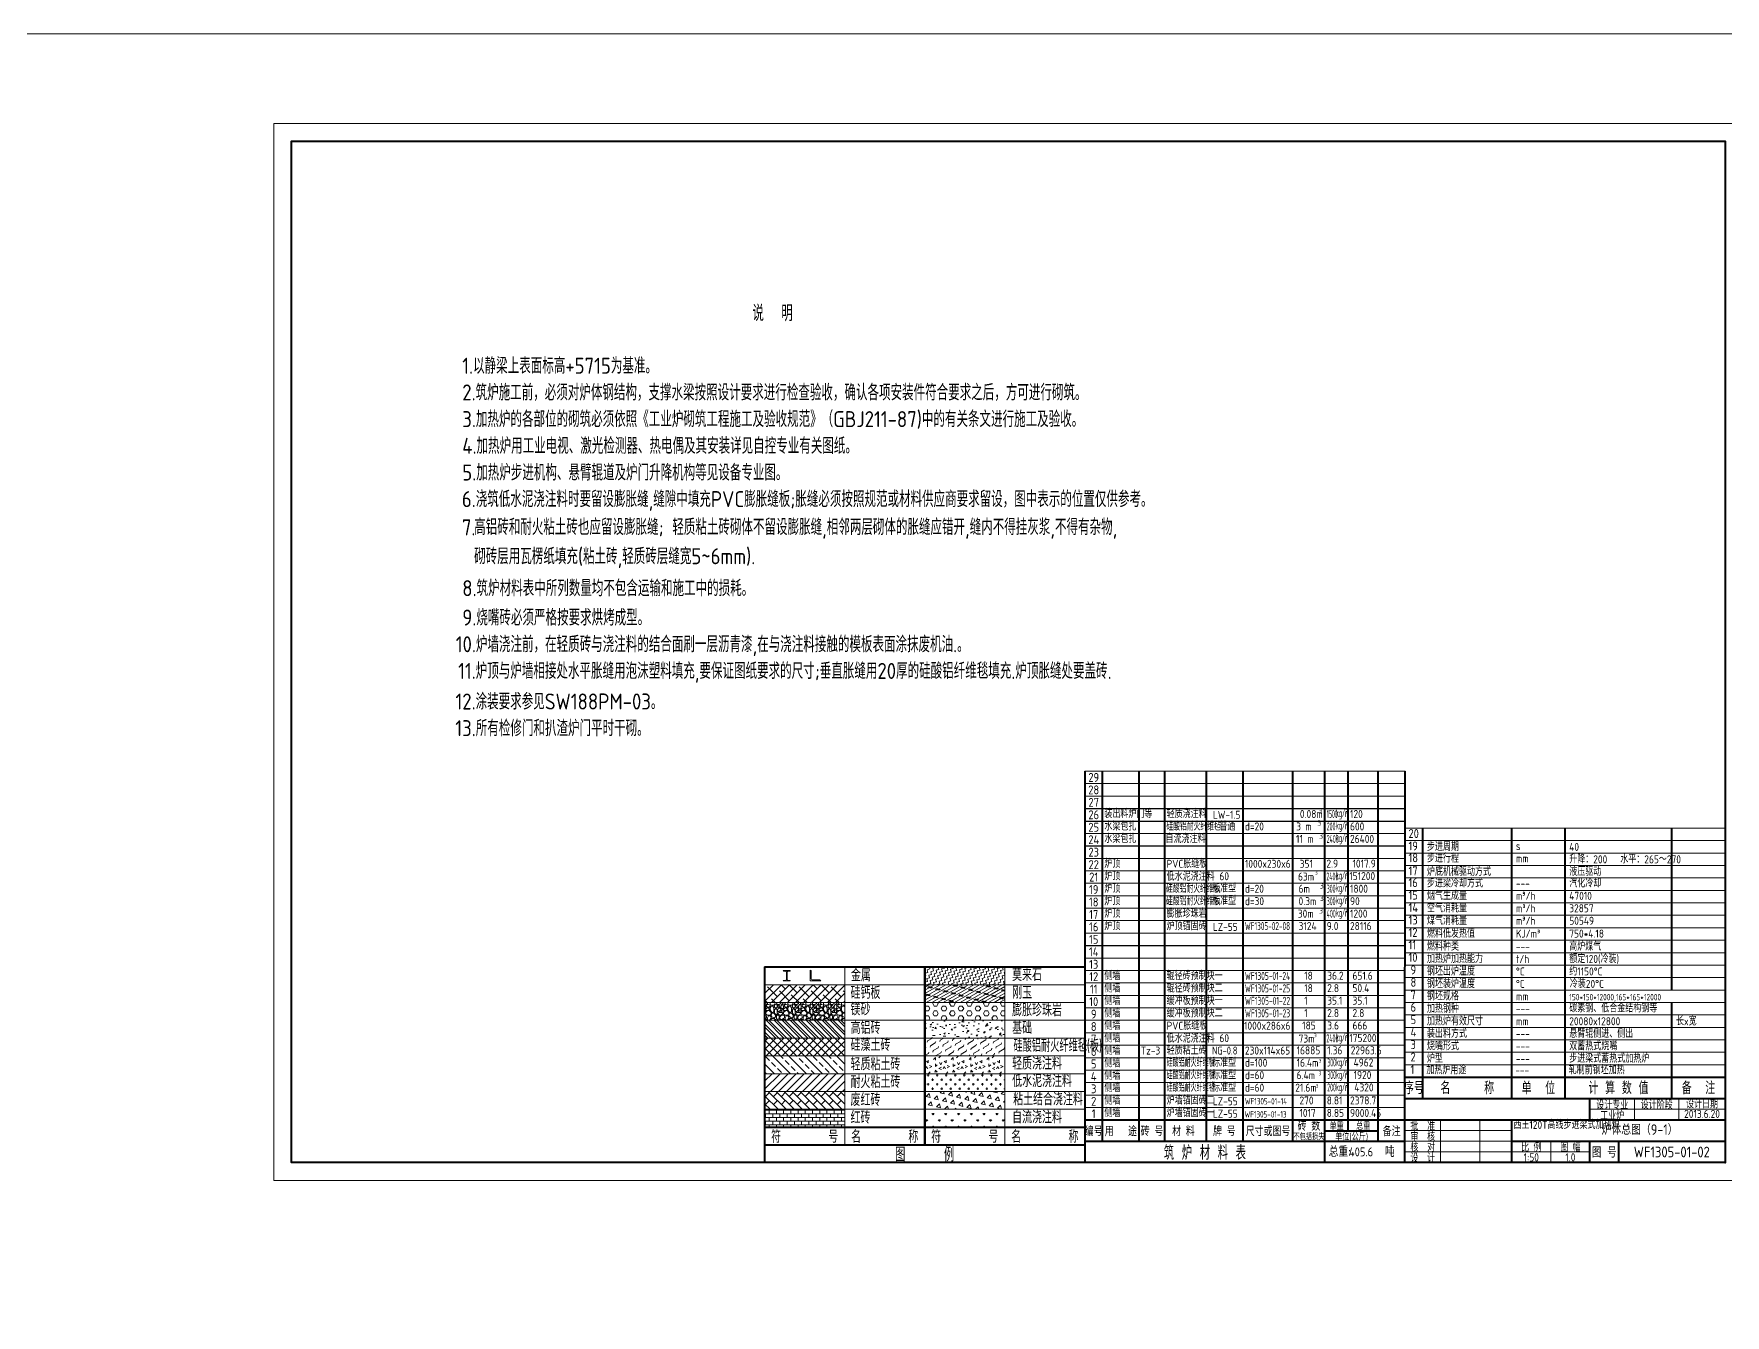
# Model space of a CAD drawing. Header units: millimetres. Extents: x 52110 to 400893, y -153728 to 31997.
# Drawn here: x 195670 to 243213, y -8400 to 27605 of the extents above; entities that cross this region are included whole.
import ezdxf
from ezdxf.enums import TextEntityAlignment as Align

# ---------------------------------------------------------------- set-up
doc = ezdxf.new("R2010")
doc.units = ezdxf.units.MM
doc.header["$LTSCALE"] = 500
doc.linetypes.add('CENTER', pattern=[2, 1.25, -0.25, 0.25, -0.25])
for name, color, linetype, lineweight in [('POU', 4, 'Continuous', 20), ('SHI', 7, 'Continuous', 40), ('WEN', 3, 'Continuous', 20), ('XI', 2, 'Continuous', 20), ('ZHONG', 1, 'CENTER', 20)]:
    doc.layers.add(name, color=color, linetype=linetype, lineweight=lineweight)
doc.layers.add('X1', color=4, linetype='Continuous')
doc.styles.add('GB', font='gbenor.shx', dxfattribs={"bigfont": 'gbcbig.shx'})

msp = doc.modelspace()

# ---------------------------------------------------------------- hatches: boundary and pattern name
at = {"layer": 'POU'}
h = msp.add_hatch(dxfattribs=at)
h.set_pattern_fill('ZIGZAG', color=256, scale=25, angle=15, style=0)
h.set_pattern_definition([(15, (205568.57, -4166.55), (56.1266, 97.21412), [79.375, -79.375]), (105, (205645.24, -4146.01), (-97.21412, 56.1266), [79.375, -79.375])])
h.paths.add_polyline_path([(222962.91409, 885.39714), (222962.91409, 1385.39714), (220712.91409, 1385.39714), (220712.91409, 885.39714)])
h = msp.add_hatch(dxfattribs=at)
h.set_pattern_fill('ANSI38', color=256, scale=50, style=0)
h.set_pattern_definition([(45, (205568.57, -4166.55), (-112.2532, 112.2532), []), (135, (205568.57, -4166.55), (-336.7596, 112.2532), [396.875, -238.125])])
h.paths.add_polyline_path([(218462.91409, 385.39714), (218462.91409, 885.39714), (216212.91409, 885.39714), (216212.91409, 385.39714)])
h = msp.add_hatch(dxfattribs=at)
h.set_pattern_fill('CORK', color=256, scale=25, angle=30, style=0)
h.set_pattern_definition([(30, (205568.57, -4166.55), (-39.6875, 68.74077), []), (165, (205622.78, -4181.08), (-58.1066, -216.8566), [112.2532, -112.2532]), (165, (205639.97, -4171.16), (-58.1066, -216.8566), [112.2532, -112.2532]), (165, (205657.15, -4161.23), (-58.1066, -216.8566), [112.2532, -112.2532])])
h.paths.add_polyline_path([(222962.91409, 385.39714), (222962.91409, 885.39714), (220712.91409, 885.39714), (220712.91409, 385.39714)])
h = msp.add_hatch(dxfattribs=at)
h.set_pattern_fill('AGGREGAT', color=256, scale=500, style=0, pattern_type=2)
h.set_pattern_definition([(0, (205568.57, -4166.55), (500, 500), [50, -75, 25, -75, 25, -250]), (0, (205818.57, -4116.55), (500, 500), [25, -475]), (0, (205668.57, -4091.55), (500, 500), [25, -50, 25, -400]), (0, (205918.57, -4066.55), (500, 500), [50, -450]), (0, (205968.57, -4041.55), (500, 500), [25, -475]), (0, (205818.57, -3991.55), (500, 500), [50, -450]), (0, (205568.57, -3966.55), (500, 500), [25, -50, 25, -125, 75, -200]), (0, (205918.57, -3916.55), (500, 500), [50, -450]), (0, (205618.57, -3891.55), (500, 500), [50, -25, 25, -200, 25, -175]), (0, (205593.57, -3866.55), (500, 500), [25, -475]), (0, (205768.57, -3841.55), (500, 500), [25, -25, 25, -425]), (0, (205693.57, -3816.55), (500, 500), [25, -475]), (0, (206018.57, -3791.55), (500, 500), [25, -475]), (0, (205793.57, -3766.55), (500, 500), [25, -200, 25, -250]), (0, (205793.57, -3741.55), (500, 500), [50, -450]), (0, (205893.57, -3716.55), (500, 500), [50, -450]), (0, (205593.57, -3691.55), (500, 500), [25, -300, 50, -125]), (90, (205568.57, -3941.55), (-500, 500), [100, -100, 50, -250]), (90, (205593.57, -3941.55), (-500, 500), [25, -175, 50, -250]), (90, (205618.57, -4066.55), (-500, 500), [75, -425]), (90, (205643.57, -4066.55), (-500, 500), [50, -450]), (90, (205668.57, -4141.55), (-500, 500), [25, -300, 25, -25, 50, -75]), (90, (205718.57, -4141.55), (-500, 500), [25, -175, 25, -275]), (90, (205743.57, -3941.55), (-500, 500), [50, -75, 25, -25, 50, -275]), (90, (205768.57, -4041.55), (-500, 500), [50, -275, 25, -150]), (90, (205793.57, -4141.55), (-500, 500), [25, -25, 50, -400]), (90, (205843.57, -3816.55), (-500, 500), [25, -475]), (90, (205868.57, -3816.55), (-500, 500), [50, -50, 25, -25, 50, -300]), (90, (205893.57, -4041.55), (-500, 500), [25, -25, 25, -50, 25, -350]), (90, (205968.57, -3866.55), (-500, 500), [100, -400]), (90, (205993.57, -3916.55), (-500, 500), [100, -75, 50, -275]), (90, (206018.57, -4116.55), (-500, 500), [25, -75, 50, -350]), (90, (206043.57, -4066.55), (-500, 500), [75, -425]), (45, (205768.57, -4166.55), (3e-14, 500), [35.355, -671.752]), (45, (206043.57, -4141.55), (3e-14, 500), [35.355, -601.042, 35.355, -35.355]), (45, (205718.57, -4116.55), (3e-14, 500), [35.355, -282.84, 35.355, -353.557]), (45, (205843.57, -4116.55), (3e-14, 500), [35.355, -565.687, 35.355, -70.71]), (45, (205868.57, -4116.55), (3e-14, 500), [70.71, -282.84, 70.71, -282.847]), (45, (205743.57, -4066.55), (3e-14, 500), [35.35, -318.2, 35.35, -35.35, 35.35, -247.507]), (45, (205993.57, -4041.55), (3e-14, 500), [35.355, -35.355, 35.355, -601.042]), (45, (205643.57, -4016.55), (3e-14, 500), [35.355, -424.26, 35.355, -212.137]), (45, (206043.57, -3966.55), (3e-14, 500), [35.35, -35.35, 35.35, -141.42, 35.35, -424.287]), (45, (205743.57, -3891.55), (3e-14, 500), [35.355, -671.752]), (45, (205618.57, -3866.55), (3e-14, 500), [70.71, -636.396]), (45, (205568.57, -3816.55), (3e-14, 500), [35.355, -35.355, 35.355, -601.042]), (45, (205843.57, -3741.55), (3e-14, 500), [35.355, -671.752]), (45, (205993.57, -3691.55), (3e-14, 500), [35.355, -671.752]), (135, (205793.57, -4116.55), (3e-14, 500), [35.355, -671.752]), (135, (205818.57, -4116.55), (3e-14, 500), [35.355, -671.752]), (135, (205668.57, -4091.55), (3e-14, 500), [35.355, -141.42, 70.71, -459.622]), (135, (205568.57, -4091.55), (3e-14, 500), [35.355, -671.752]), (135, (205893.57, -4016.55), (3e-14, 500), [35.355, -282.843, 35.355, -353.554]), (135, (205918.57, -4016.55), (3e-14, 500), [35.35, -212.15, 35.35, -212.1, 35.35, -176.807]), (135, (205618.57, -3991.55), (3e-14, 500), [35.355, -671.752]), (135, (206018.57, -3966.55), (3e-14, 500), [70.7, -176.775, 35.35, -35.35, 35.35, -353.582]), (135, (205693.57, -3891.55), (3e-14, 500), [35.355, -671.752]), (135, (205893.57, -3891.55), (3e-14, 500), [70.71, -636.396]), (135, (205918.57, -3891.55), (3e-14, 500), [35.355, -671.752]), (135, (205768.57, -3841.55), (3e-14, 500), [35.355, -671.752]), (135, (205618.57, -3766.55), (3e-14, 500), [35.355, -671.752]), (135, (206018.57, -3766.55), (3e-14, 500), [35.355, -671.752]), (26.565, (205618.57, -4166.55), (500, 2e-07), [55.9, -1062.134]), (26.565, (205568.57, -4116.55), (500, 2e-07), [55.9, -1062.134]), (26.565, (205568.57, -4091.55), (500, 2e-07), [55.9, -1062.134]), (26.565, (205693.57, -4091.55), (500, 2e-07), [55.9, -1062.134]), (26.565, (205668.57, -3991.55), (500, 2e-07), [55.9, -1062.134]), (26.565, (205668.57, -3966.55), (500, 2e-07), [55.9, -1062.134]), (26.565, (205768.57, -3866.55), (500, 2e-07), [55.9, -1062.134]), (26.565, (205793.57, -3841.55), (500, 2e-07), [55.9, -1062.134]), (26.565, (205593.57, -3791.55), (500, 2e-07), [55.9, -1062.134]), (26.565, (205743.57, -3791.55), (500, 2e-07), [55.9, -1062.134]), (63.435, (205993.57, -4166.55), (3e-08, 500), [55.9, -1062.134]), (63.435, (205868.57, -4091.55), (3e-08, 500), [55.9, -1062.134]), (63.435, (205793.57, -4041.55), (3e-08, 500), [55.9, -1062.134]), (63.435, (205868.57, -3966.55), (3e-08, 500), [55.9, -1062.134]), (63.435, (205893.57, -3966.55), (3e-08, 500), [55.9, -1062.134]), (63.435, (205718.57, -3891.55), (3e-08, 500), [55.9, -1062.134]), (63.435, (205668.57, -3866.55), (3e-08, 500), [55.9, -1062.134]), (63.435, (205868.57, -3766.55), (3e-08, 500), [55.9, -1062.134]), (63.435, (205668.57, -3716.55), (3e-08, 500), [55.9, -1062.134]), (116.565, (205593.57, -3866.55), (-2e-07, 500), [55.9, -1062.134]), (116.565, (205893.57, -3866.55), (-2e-07, 500), [55.9, -1062.134]), (116.565, (205568.57, -3841.55), (-2e-07, 500), [55.9, -1062.134]), (116.565, (205968.57, -3766.55), (-2e-07, 500), [55.9, -1062.134]), (116.565, (205643.57, -3741.55), (-2e-07, 500), [55.9, -1062.134]), (116.565, (205743.57, -3716.55), (-2e-07, 500), [55.9, -1062.134]), (153.435, (205768.57, -4166.55), (-500, 2e-07), [55.9, -1062.134]), (153.435, (205668.57, -4116.55), (-500, 2e-07), [55.9, -1062.134]), (153.435, (206018.57, -4091.55), (-500, 2e-07), [55.9, -1062.134]), (153.435, (205968.57, -4041.55), (-500, 2e-07), [55.9, -1062.134]), (153.435, (205768.57, -3991.55), (-500, 2e-07), [55.9, -1062.134]), (153.435, (205643.57, -3966.55), (-500, 2e-07), [55.9, -1062.134]), (153.435, (205793.57, -3966.55), (-500, 2e-07), [55.9, -1062.134]), (153.435, (205718.57, -3916.55), (-500, 2e-07), [55.9, -1062.134]), (153.435, (205718.57, -3791.55), (-500, 2e-07), [55.9, -1062.134]), (153.435, (205568.57, -3691.55), (-500, 2e-07), [55.9, -1062.134]), (153.435, (205868.57, -3691.55), (-500, 2e-07), [55.9, -1062.134]), (153.435, (205918.57, -3691.55), (-500, 2e-07), [55.9, -1062.134])])
h.paths.add_polyline_path([(218462.91409, -114.60286), (218462.91409, 385.39714), (216212.91409, 385.39714), (216212.91409, -114.60286)])
h = msp.add_hatch(dxfattribs=at)
h.set_pattern_fill('HEX', color=256, scale=25, style=0)
h.set_pattern_definition([(0, (216212.91, -4114.6), (0, 137.4815), [79.375, -158.75]), (120, (216212.91, -4114.6), (-119.0625, -68.7407), [79.375, -158.75]), (60, (216292.29, -4114.6), (-119.0625, 68.7408), [79.375, -158.75])])
h.paths.add_polyline_path([(222962.91409, -114.60286), (222962.91409, 385.39714), (220712.91409, 385.39714), (220712.91409, -114.60286)])
h = msp.add_hatch(dxfattribs=at)
h.set_pattern_fill('STEEL', color=256, scale=50, angle=90, style=0)
h.set_pattern_definition([(135, (205568.57, -4166.55), (-112.2532, -112.2532), []), (135, (205489.2, -4166.55), (-112.2532, -112.2532), [])])
h.paths.add_polyline_path([(218462.91409, -614.60286), (218462.91409, -114.60286), (216212.91409, -114.60286), (216212.91409, -614.60286)])
h = msp.add_hatch(dxfattribs=at)
h.set_pattern_fill('AR-CONC', color=256, scale=2.5, style=0)
h.set_pattern_definition([(50, (205568.57, -4166.55), (455.462, -39.848), [47.625, -523.875]), (355, (205568.57, -4166.55), (-88.107, 477.642), [38.1, -419.1]), (100.451, (205606.52, -4169.87), (367.356, 437.792), [40.475, -445.225]), (46.1842, (205568.57, -4039.55), (677.698, -105.106), [71.437, -785.812]), (96.6356, (205625.04, -4048.3), (593.51, 618.564), [60.712, -667.837]), (351.184, (205568.6, -4039.55), (593.512, 618.563), [57.15, -628.65]), (21, (205632.07, -4071.3), (379.037, -255.664), [47.625, -523.875]), (326, (205632.07, -4071.3), (154.505, 460.47), [38.1, -419.1]), (71.4514, (205663.65, -4092.6), (533.541, 204.807), [40.475, -445.225]), (37.5, (205568.57, -4166.55), (7.7215, 211.3876), [0, -414.02, 0, -425.45, 0, -420.6875]), (7.5, (205568.57, -4166.55), (167.0492, 250.4514), [0, -242.57, 0, -404.495, 0, -160.3375]), (327.5, (205426.96, -4166.55), (338.9765, -14.3219), [0, -158.75, 0, -495.3, 0, -657.225]), (317.5, (205363.46, -4166.55), (370.323, 63.566), [0, -206.375, 0, -328.93, 0, -466.725])])
h.paths.add_polyline_path([(220712.91409, -114.60286), (220712.91409, -614.60286), (222962.91409, -614.60286), (222962.91409, -114.60286)])
h = msp.add_hatch(dxfattribs=at)
h.set_pattern_fill('ANSI37', color=256, scale=50, style=0)
h.set_pattern_definition([(45, (205568.57, -4166.55), (-112.2532, 112.2532), []), (135, (205568.57, -4166.55), (-112.2532, -112.2532), [])])
h.paths.add_polyline_path([(216212.91409, -614.60286), (216212.91409, -1114.60286), (218462.91409, -1114.60286), (218462.91409, -614.60286)])
h = msp.add_hatch(dxfattribs=at)
h.set_pattern_fill('FLEX', color=256, scale=25, angle=30, style=0)
h.set_pattern_definition([(30, (205568.57, -4166.55), (-79.375, 137.4815), [158.75, -158.75]), (75, (205706.05, -4087.18), (-79.375, 137.4816), [39.6875, -145.1315, 39.6875, -224.5065])])
h.paths.add_polyline_path([(222962.91409, -1114.60286), (222962.91409, -614.60286), (220712.91409, -614.60286), (220712.91409, -1114.60286)])
h = msp.add_hatch(dxfattribs=at)
h.set_pattern_fill('ANSI33', color=256, scale=50, angle=90, style=0)
h.set_pattern_definition([(135, (205568.57, -4166.55), (-224.5064, -224.5064), []), (135, (205568.57, -3942.04), (-224.5064, -224.5064), [158.75, -79.375])])
h.paths.add_polyline_path([(218462.91409, -1614.60286), (218462.91409, -1114.60286), (216212.91409, -1114.60286), (216212.91409, -1614.60286)])
h = msp.add_hatch(dxfattribs=at)
h.set_pattern_fill('GEOL6', color=256, scale=500, style=0, pattern_type=2)
h.set_pattern_definition([(0, (216312.9, -4114.6), (500, 500), [75, -200, 75, -150]), (0, (216487.9, -4064.6), (500, 500), [75, -425]), (90, (216512.9, -3914.6), (-500, 500), [75, -100, 75, -250]), (90, (216312.9, -3814.6), (-500, 500), [75, -425]), (45, (216512.9, -3914.6), (6e-14, 500), [75, -349.264, 75, -207.843]), (135, (216562.9, -4064.6), (-500, 6e-14), [75, -278.553, 75, -278.553]), (225, (216512.9, -3664.6), (-6e-14, -500), [75, -632.107]), (225, (216662.9, -4114.6), (-6e-14, -500), [75, -632.107]), (26.565, (216612.91, -3964.6), (500, 2e-07), [75, -1043.034]), (63.435, (216662.91, -3864.6), (2e-07, 500), [75, -1043.034]), (116.565, (216662.91, -3864.6), (-2e-07, 500), [75, -1043.034]), (153.435, (216412.91, -3914.6), (-500, 2e-07), [75, -1043.034]), (206.565, (216412.91, -3914.6), (-500, -2e-07), [75, -1043.034]), (243.435, (216262.91, -3914.6), (-2e-07, -500), [75, -1043.034]), (296.565, (216262.91, -3914.6), (2e-07, -500), [75, -1043.034]), (333.435, (216612.91, -3964.6), (500, -2e-07), [75, -1043.034])])
h.paths.add_polyline_path([(222962.91409, -1614.60286), (222962.91409, -1114.60286), (220712.91409, -1114.60286), (220712.91409, -1614.60286)])
h = msp.add_hatch(dxfattribs=at)
h.set_pattern_fill('ANSI31', color=256, scale=50, style=0)
h.set_pattern_definition([(45, (205568.57, -4166.55), (-112.2532, 112.2532), [])])
h.paths.add_polyline_path([(216212.91409, -1614.60286), (216212.91409, -2114.60286), (218462.91409, -2114.60286), (218462.91409, -1614.60286)])
h = msp.add_hatch(dxfattribs=at)
h.set_pattern_fill('CROSS', color=256, scale=20, style=0)
h.set_pattern_definition([(0, (153593.19, -64014.6), (127, 127), [63.5, -190.5]), (90, (153624.94, -64046.35), (-127, 127), [63.5, -190.5])])
h.paths.add_polyline_path([(222962.91409, -2114.60286), (222962.91409, -1614.60286), (220712.91409, -1614.60286), (220712.91409, -2114.60286)])
h = msp.add_hatch(dxfattribs=at)
h.set_pattern_fill('BRICK', color=256, scale=25, angle=135, style=0)
h.set_pattern_definition([(135, (205568.57, -4166.55), (-112.2532, -112.2532), []), (225, (205568.57, -4166.55), (224.5064, -224.5064), [158.75, -158.75]), (225, (205456.3, -4054.3), (224.5064, -224.5064), [-158.75, 158.75])])
h.paths.add_polyline_path([(218462.91409, -2614.60286), (218462.91409, -2114.60286), (216212.91409, -2114.60286), (216212.91409, -2614.60286)])
h = msp.add_hatch(dxfattribs=at)
h.set_pattern_fill('TRIANG', color=256, scale=25, angle=45, style=0)
h.set_pattern_definition([(105, (205568.57, -4166.55), (-230.011, 61.6313), [119.0625, -119.0625]), (165, (205568.57, -4166.55), (-168.3798, -168.3798), [119.0625, -119.0625]), (45, (205453.56, -4135.74), (-61.6313, 230.011), [119.0625, -119.0625])])
h.paths.add_polyline_path([(220712.91409, -2114.60286), (220712.91409, -2614.60286), (222962.91409, -2614.60286), (222962.91409, -2114.60286)])
h = msp.add_hatch(dxfattribs=at)
h.set_pattern_fill('AR-B816', color=256, scale=0.5, style=0)
h.set_pattern_definition([(0, (205568.57, -4166.55), (0, 101.6), []), (90, (205568.57, -4166.55), (-101.6, 101.6), [101.6, -101.6])])
h.paths.add_polyline_path([(216212.91409, -2614.60286), (216212.91409, -3114.60286), (218462.91409, -3114.60286), (218462.91409, -2614.60286)])
h = msp.add_hatch(dxfattribs=at)
h.set_pattern_fill('GRASS', color=256, scale=10, style=0)
h.set_pattern_definition([(90, (153593.19, -64014.6), (-179.605, 179.605), [47.625, -311.585]), (45, (153593.19, -64014.6), (-179.6051, 179.6051), [47.625, -206.375]), (135, (153593.19, -64014.6), (-179.6051, -179.6051), [47.625, -206.375])])
h.paths.add_polyline_path([(222962.91409, -3114.60286), (222962.91409, -2614.60286), (220712.91409, -2614.60286), (220712.91409, -3114.60286)])

# ---------------------------------------------------------------- linework, layer by layer
for p, q in [((216737.91069, 1281.66908), (216933.75069, 1281.66908)), ((216737.91069, 993.66908), (216933.75069, 993.66908)), ((216810.63069, 1259.78108), (216744.43819, 1270.26494)), ((216810.63069, 1015.55708), (216744.43819, 1005.07322)), ((216829.35069, 1034.27708), (216829.35069, 1241.06108)), ((216842.31069, 1034.27708), (216842.31069, 1241.06108)), ((216861.03069, 1259.78108), (216927.22319, 1270.26494)), ((216861.03069, 1015.55708), (216927.22319, 1005.07322)), ((217491.93405, 995.12698), (217491.93405, 1295.12698)), ((217491.93405, 995.12698), (217791.93405, 995.12698)), ((217515.93405, 1271.12698), (217515.93405, 1055.12698)), ((217767.93405, 1019.12698), (217551.93405, 1019.12698))]:
    msp.add_line(p, q, dxfattribs=at)
for centre, radius, start, end in [((216747.13451, 1279.37844), 9.504, 166.053333877, 253.518565371), ((216747.13451, 995.95972), 9.504, 106.481434629, 193.946666123), ((216810.63069, 1241.06108), 18.72, 0, 90), ((216810.63069, 1034.27708), 18.72, 270, 0), ((216861.03069, 1241.06108), 18.72, 90, 180), ((216861.03069, 1034.27708), 18.72, 180, 270), ((216924.52686, 1279.37844), 9.504, 286.481434629, 13.946666123), ((216924.52686, 995.95972), 9.504, 346.053333877, 73.518565371), ((217491.93405, 1271.12698), 24, 0, 90), ((217551.93405, 1055.12698), 36, 180, 270), ((217767.93405, 995.12698), 24, 0, 90)]:
    msp.add_arc(centre, radius, start, end, dxfattribs=at)
at = {"layer": 'SHI'}
for p, q in [((225212.91409, 6885.39714), (225212.91409, -4114.60286)), ((225712.91364, -3514.60286), (225712.91364, 6885.39714)), ((226737.91364, -3514.60286), (226737.91364, 6885.39714)), ((227462.91364, -3514.60286), (227462.91364, 6885.39714)), ((228635.63578, -3514.60286), (228635.63578, 6885.39714)), ((229662.91364, -3514.60286), (229662.91364, 6885.39714)), ((231062.91364, -3514.60286), (231062.91364, 6885.39714)), ((231962.91364, -4114.60286), (231962.91364, 6885.39714)), ((232617.7103, -3224.91755), (232617.7103, 6885.39714)), ((233462.91364, -3514.60286), (233462.91364, 6885.39714)), ((234212.91409, -4114.60286), (234212.94106, 6885.39714)), ((234712.91409, -2314.60286), (234712.91409, 5285.39714)), ((237212.91409, -2314.60286), (237212.91409, 5285.39714)), ((238712.91409, -2314.60286), (238712.91409, 5285.39714)), ((241712.91409, 735.39714), (241712.91409, 5285.39714)), ((216212.91409, 1385.39714), (225212.91409, 1385.39714)), ((216212.91409, 1385.39714), (216212.91409, -4114.60286)), ((220712.91409, 1385.39714), (220712.91409, -3614.60286)), ((220712.91409, -3614.60286), (220712.91409, 1385.39714)), ((241712.91409, -2314.60286), (241712.91409, 385.39714)), ((234212.91409, -1714.60286), (243212.91409, -1714.60286)), ((234212.91409, -2314.60286), (243212.91409, -2314.60286)), ((234212.91409, -2314.60286), (243212.8746, -2314.60286)), ((234212.91409, -2314.60286), (243212.91409, -2314.60286)), ((234212.9185, -2314.60286), (243212.9185, -2314.60286)), ((239412.9185, -2914.60286), (239412.9185, -2314.60286)), ((216212.91409, -3114.60286), (225212.91409, -3114.60286)), ((225212.91364, -2914.60286), (234212.91364, -2914.60286)), ((225212.91364, -2914.60286), (234212.91364, -2914.60286)), ((231960.91545, -3224.91755), (233460.33004, -3224.91755)), ((234212.9185, -2914.60286), (243212.9185, -2914.60286)), ((237212.9185, -4114.60286), (237212.9185, -2914.60286)), ((216212.91409, -3614.60286), (225212.91409, -3614.60286)), ((225212.91364, -3514.60286), (234212.91364, -3514.60286)), ((237212.9185, -3514.60286), (243212.9185, -3514.60286)), ((239412.9185, -4114.60286), (239412.9185, -3514.60286)), ((240212.9185, -3514.60286), (240212.9185, -4114.60286))]:
    msp.add_line(p, q, dxfattribs=at)
msp.add_lwpolyline([(243212.9185, -4114.60286), (202912.9185, -4114.60286), (202912.9185, 24585.39714), (243212.9185, 24585.39714)], close=True, dxfattribs=at)
for p in [(243212.91666, 5285.39714), (243212.91666, 5285.39714), (243212.9185, -4114.60286)]:
    msp.add_point(p, dxfattribs=at)
at = {"layer": 'WEN'}
msp.add_lwpolyline([(152437.52469, 27604.96857), (400892.5669, 27604.96857), (400892.5669, -58572.01068), (152437.52469, -58572.01068)], close=True, dxfattribs=at)
at = {"layer": 'X1'}
for p, q in [((225212.91364, 5835.39714), (234212.91364, 5835.39714)), ((225212.91364, 5485.39714), (234212.91364, 5485.39714)), ((225212.91364, 4785.39714), (234212.91364, 4785.39714)), ((225212.91364, 1985.39714), (234212.91364, 1985.39714))]:
    msp.add_line(p, q, dxfattribs=at)
at = {"layer": 'XI'}
for p, q in [((225212.91364, 6885.39714), (234212.94106, 6885.39714)), ((225212.91364, 6535.39714), (234212.91364, 6535.39714)), ((225212.91364, 6185.39714), (234212.91364, 6185.39714)), ((234212.91409, 5285.39714), (243212.91409, 5285.39714)), ((225212.91364, 5135.39714), (234212.91364, 5135.39714)), ((234212.91409, 4935.39714), (243212.91409, 4935.39714)), ((225212.91364, 4435.39714), (234212.91364, 4435.39714)), ((234212.91409, 4585.39714), (243212.91409, 4585.39714)), ((225212.91364, 4085.39714), (234212.91364, 4085.39714)), ((234212.91409, 4235.39714), (243212.91409, 4235.39714)), ((234212.91409, 3885.39714), (243212.91409, 3885.39714)), ((225212.91364, 3735.39714), (234212.91364, 3735.39714)), ((225212.91364, 3385.39714), (234212.91364, 3385.39714)), ((234212.91409, 3535.39714), (243212.91409, 3535.39714)), ((225212.91364, 3035.39714), (234212.91364, 3035.39714)), ((234212.91409, 3185.39714), (243212.91409, 3185.39714)), ((225212.91364, 2685.39714), (234212.91364, 2685.39714)), ((234212.91409, 2835.39714), (243212.91409, 2835.39714)), ((234212.91409, 2485.39714), (243212.91409, 2485.39714)), ((225212.91364, 2335.39714), (234212.91364, 2335.39714)), ((225212.91364, 1985.39714), (234212.91364, 1985.39714)), ((234212.91409, 2135.39714), (243212.91409, 2135.39714)), ((225212.91364, 1635.39714), (234212.91364, 1635.39714)), ((234212.91409, 1785.39714), (243212.91409, 1785.39714)), ((234212.91409, 1435.39714), (243212.91409, 1435.39714)), ((218462.91409, -3614.60286), (218462.91409, 1385.39714)), ((222962.91409, -3614.60286), (222962.91409, 1385.39714)), ((225212.91364, 1285.39714), (234212.91364, 1285.39714)), ((234212.91409, 1085.39714), (243212.91409, 1085.39714)), ((216212.91409, 885.39714), (225212.91409, 885.39714)), ((225212.91364, 935.39714), (234212.91364, 935.39714)), ((225212.91364, 585.39714), (234212.91364, 585.39714)), ((234212.91409, 735.39714), (243212.91409, 735.39714)), ((216212.91409, 385.39714), (225212.91409, 385.39714)), ((225212.91364, 235.39714), (234212.91364, 235.39714)), ((234212.91409, 385.39714), (243212.91409, 385.39714)), ((234212.91409, 35.39714), (243212.91409, 35.39714)), ((216212.91409, -114.60286), (225212.91409, -114.60286)), ((225212.91364, -114.60286), (234212.91364, -114.60286)), ((225212.91364, -464.60286), (234212.91364, -464.60286)), ((234212.91409, -314.60286), (243212.91409, -314.60286)), ((216212.91409, -614.60286), (225212.91409, -614.60286)), ((225212.91364, -814.60286), (234212.91364, -814.60286)), ((234212.91409, -664.60286), (243212.91409, -664.60286)), ((216212.91409, -1114.60286), (225212.91409, -1114.60286)), ((225212.91364, -1164.60286), (234212.91364, -1164.60286)), ((234212.91409, -1014.60286), (243212.91409, -1014.60286)), ((234212.91409, -1364.60286), (243212.91409, -1364.60286)), ((216212.91409, -1614.60286), (225212.91409, -1614.60286)), ((225212.91364, -1514.60286), (234212.91364, -1514.60286)), ((225212.91364, -1864.60286), (234212.91364, -1864.60286)), ((216212.91409, -2114.60286), (225212.91409, -2114.60286)), ((225212.91364, -2214.60286), (234212.91364, -2214.60286)), ((240662.9185, -2914.60286), (240662.9185, -2314.60286)), ((241912.9185, -2914.60286), (241912.9185, -2314.60286)), ((216212.91409, -2614.60286), (225212.91409, -2614.60286)), ((225212.91364, -2564.60286), (234212.91364, -2564.60286)), ((239412.9185, -2614.60286), (243212.9185, -2614.60286)), ((234212.9185, -3214.60286), (237212.9185, -3214.60286)), ((235212.9185, -4114.60286), (235212.9185, -2914.60286)), ((236312.9185, -4114.60286), (236312.9185, -2914.60286)), ((234212.9185, -3514.60286), (237212.9185, -3514.60286)), ((238312.9185, -4114.60286), (238312.9185, -3514.60286)), ((234212.9185, -3814.60286), (239412.9185, -3814.60286))]:
    msp.add_line(p, q, dxfattribs=at)
msp.add_lwpolyline([(244462.9185, -4614.60286), (202412.9185, -4614.60286), (202412.9185, 25085.39714), (244462.9185, 25085.39714)], close=True, dxfattribs=at)
msp.add_point((234212.91409, -4114.60286), dxfattribs=at)

# ---------------------------------------------------------------- texts
at = {"layer": 'SHI', "style": 'GB'}
for s, height, p in [('29', 250, (225462.91364, 6710.39714)), ('28', 250, (225462.91364, 6360.39714)), ('26', 250, (225462.91364, 5660.39714)), ('27', 250, (225462.91364, 6010.39714)), ('25', 250, (225462.91364, 5310.39714)), ('24', 250, (225462.91364, 4960.39714)), ('23', 250, (225462.91364, 4610.39714)), ('22', 250, (225462.91364, 4260.39714)), ('21', 250, (225462.91364, 3910.39714)), ('18', 250, (225462.91364, 3210.39714)), ('19', 250, (225462.91364, 3560.39714)), ('17', 250, (225462.91364, 2860.39714)), ('16', 250, (225462.91364, 2510.39714)), ('14', 250, (225462.91364, 1810.39714)), ('15', 250, (225462.91364, 2160.39714)), ('13', 250, (225462.91364, 1460.39714)), ('12', 250, (225462.91364, 1110.39714)), ('10', 250, (225462.91364, 410.39714)), ('11', 250, (225462.91364, 760.39714)), ('9', 250, (225462.91364, 60.39714)), ('8', 250, (225462.91364, -289.60286)), ('7', 250, (225462.91364, -639.60286)), ('6', 250, (225462.91364, -989.60286)), ('5', 250, (225462.91364, -1339.60286)), ('4', 250, (225462.91364, -1689.60286)), ('3', 250, (225462.91364, -2039.60286)), ('2', 250, (225462.91364, -2389.60286)), ('1', 250, (225462.91364, -2739.60286)), ('编号', 250, (225462.91364, -3214.60286)), ('用   途', 250, (226225.41364, -3214.60286)), ('砖 号', 250, (227100.41364, -3214.60286)), ('材 料', 250, (227986.77471, -3214.60286)), ('牌 号', 250, (229134.72728, -3214.60286)), ('尺寸或图号', 250, (230362.91364, -3214.60286)), ('不包括损失', 175, (231512.91364, -3364.60286)), ('砖 数', 250, (231512.91364, -3064.60286)), ('单重', 200, (232290.31197, -3069.7602)), ('单位(公斤)', 200, (232712.26718, -3369.63536)), ('总重', 200, (233039.66508, -3069.99771)), ('备注', 250, (233837.91364, -3214.60286)), ('筑 炉 材 料 表', 400, (228587.91364, -3814.60286))]:
    msp.add_text(s, height=height, dxfattribs=at).set_placement(p, align=Align.MIDDLE)
for s, height, p in [('20', 250, (234311.76459, 5008.7333)), ('19', 250, (234311.76459, 4658.7333)), ('18', 250, (234311.76459, 4327.97166)), ('17', 250, (234311.76459, 3958.7333)), ('16', 250, (234311.76459, 3627.97166)), ('15', 250, (234311.76459, 3277.97166)), ('14', 250, (234311.76459, 2927.97166)), ('13', 250, (234311.76459, 2577.97166)), ('12', 250, (234311.76459, 2227.97166)), ('11', 250, (234311.76459, 1877.97166)), ('10', 250, (234311.76459, 1527.97166)), ('9', 250, (234368.76953, 1177.97166)), ('8', 250, (234368.76953, 827.97166)), ('7', 250, (234368.76953, 477.97166)), ('6', 250, (234368.76953, 127.97166)), ('5', 250, (234368.76953, -222.02834)), ('4', 250, (234368.76953, -572.02834)), ('3', 250, (234368.76953, -922.02834)), ('1', 250, (234368.76953, -1622.02834)), ('2', 250, (234368.76953, -1272.02834)), ('炉体总图（9-1）', 291.666667, (239737.04404, -3331.20931)), ('总重:', 300, (232070.63765, -3952.83543)), ('405.6', 250, (232638.82524, -3937.78321)), ('吨', 300, (233649.02714, -3952.83543))]:
    msp.add_text(s, height=height, dxfattribs=at).set_placement(p)
at = {"layer": 'WEN', "style": 'GB'}
for s, height, p in [('说  明', 450, (215867.43596, 19533.04105)), ('1.以静梁上表面标高+5715为基准。', 450, (207713.10818, 18053.04494)), ('2.筑炉施工前，必须对炉体钢结构，支撑水梁按照设计要求进行检查验收，确认各项安装件符合要求之后，方可进行砌筑。', 450, (207713.10818, 17303.04494)), ('3.加热炉的各部位的砌筑必须依照《工业炉砌筑工程施工及验收规范》（GBJ211-87)中的有关条文进行施工及验收。', 450, (207713.10818, 16553.04494)), ('4.加热炉用工业电视、激光检测器、热电偶及其安装详见自控专业有关图纸。', 450, (207713.10818, 15803.04494)), ('5.加热炉步进机构、悬臂辊道及炉门升降机构等见设备专业图。', 450, (207713.10818, 15053.04494)), ('6.浇筑低水泥浇注料时要留设膨胀缝,缝隙中填充PVC膨胀缝板;胀缝必须按照规范或材料供应商要求留设，图中表示的位置仅供参考。', 449.82, (207702.2479, 14305.48161)), ('7.', 449.82, (207702.2479, 13511.10811)), ('高铝砖和耐火粘土砖也应留设膨胀缝; 轻质粘土砖砌体不留设膨胀缝,相邻两层砌体的胀缝应错开,缝内不得挂灰浆,不得有杂物,', 449.82, (208049.10627, 13520.66461)), ('砌砖层用瓦楞纸填充(粘土砖,轻质砖层缝宽5~6mm).', 449.82, (208049.10627, 12699.68862)), ('8.筑炉材料表中所列数量均不包含运输和施工中的损耗。', 450, (207713.10818, 11802.49676)), ('9.烧嘴砖必须严格按要求烘烤成型。', 450, (207713.10818, 10977.49676)), ('10.炉墙浇注前，在轻质砖与浇注料的结合面刷一层沥青漆,在与浇注料接触的模板表面涂抹废机油.。', 450, (207528.85902, 10227.49676)), ('11.炉顶与炉墙相接处水平胀缝用泡沫塑料填充,要保证图纸要求的尺寸;垂直胀缝用20厚的硅酸铝纤维毯填充.炉顶胀缝处要盖砖.', 450, (207596.04005, 9477.49676)), ('12.涂装要求参见SW188PM-03。', 450, (207521.18158, 8618.58264)), ('13.所有检修门和扒渣炉门平时干砌。', 450, (207518.10095, 7868.58264)), ('装出料炉门等', 225, (225762.91409, 5570.39669)), ('轻质浇注料', 225, (227512.91409, 5570.39669)), ('LW-1.5', 225, (228812.55642, 5547.89669)), ('   0.08m ', 225, (230891.48856, 5570.39669)), ('3', 150, (231777.04738, 5687.384)), ('3', 107.14286, (232529.20168, 5702.64505)), ('120', 225, (232667.70941, 5570.39669)), ('水梁包扎', 225, (225762.91275, 5220.39804)), ('普通', 225, (228994.50217, 5220.39804)), ('d=20', 225, (229712.91275, 5220.39804)), ('3 m ', 225, (231154.90388, 5220.39804)), ('3', 150, (231749.27476, 5352.32686)), ('3', 107.14286, (232529.20168, 5352.6464)), ('600', 225, (232667.70941, 5220.39804)), ('水梁包扎', 225, (225762.91275, 4870.39804)), ('自流浇注料', 225, (227481.42757, 4870.39804)), ('11 m', 225, (231150.90057, 4870.39804)), ('3', 150, (231796.95492, 4987.38535)), ('3', 107.14286, (232529.20168, 5002.6464)), ('26400', 225, (232667.70941, 4870.39804)), ('步进周期', 225, (234830.08057, 4645.92787)), ('s', 225, (237330.08057, 4670.92787)), ('40', 225, (238830.08057, 4645.92787)), ('炉顶', 225, (225762.91409, 4170.39714)), ('PVC胀缝板', 225, (227512.91409, 4170.39714)), ('1000x230x6', 225, (229712.91409, 4170.39714)), ('351', 225, (231253.44423, 4170.39714)), ('2.9', 225, (232003.5248, 4176.29898)), ('1017.9', 225, (232737.29618, 4176.29898)), ('步进行程', 225, (234830.08057, 4320.92787)), ('mm', 225, (237330.08057, 4320.92787)), ('炉顶', 225, (225762.91409, 3820.39714)), ('低水泥浇注料', 225, (227512.91364, 3811.61924)), ('60', 225, (228996.5453, 3820.39714)), ('63m', 225, (231205.12743, 3811.39642)), ('3', 107.14286, (231678.1899, 3970.72093)), ('3', 107.14286, (232529.20168, 3952.6455)), ('151200', 225, (232648.31098, 3826.29898)), ('炉底机械驱动方式', 225, (234830.08057, 3945.92787)), ('步进梁冷却方式', 225, (234830.08057, 3620.92787)), ('汽化冷却', 225, (238830.08057, 3620.92787)), ('液压驱动', 225, (238830.08057, 3945.92787)), ('炉顶', 225, (225762.91409, 3470.39714)), ('炉顶', 225, (225762.91409, 3120.39714)), ('标准型', 225, (228790.23924, 3480.58967)), ('标准型', 225, (228790.23924, 3130.58967)), ('d=20', 225, (229712.91364, 3470.39714)), ('d=30', 225, (229712.91364, 3120.39714)), ('0.3m ', 225, (231221.17048, 3120.39714)), ('6m ', 225, (231221.17048, 3470.39714)), ('3', 150, (231816.76228, 3587.38445)), ('3', 150, (231816.76228, 3237.38445)), ('3', 107.14286, (232529.20168, 3602.6455)), ('3', 107.14286, (232529.20168, 3252.6455)), ('1800', 225, (232667.7103, 3470.39714)), ('90', 225, (232667.7103, 3120.39714)), ('烟气生成量', 225, (234830.08057, 3270.92787)), ('---', 225, (237330.08057, 3620.92787)), ('m³/h', 225, (237330.08057, 3270.92787)), ('47010', 225, (238830.08057, 3270.92787)), ('炉顶', 225, (225762.91409, 2770.39714)), ('膨胀珍珠岩', 225, (227512.91409, 2770.39714)), ('30m ', 225, (231200.27429, 2770.39714)), ('3', 150, (231796.13986, 2887.38445)), ('3', 107.14286, (232529.20168, 2902.6455)), ('1200', 225, (232667.71075, 2770.39714)), ('空气消耗量', 225, (234830.08057, 2920.92787)), ('m³/h', 225, (237330.08057, 2920.92787)), ('32857', 225, (238830.08057, 2920.92787)), ('炉顶', 225, (225762.91409, 2420.39714)), ('炉顶锚固砖', 225, (227511.86032, 2420.39714)), ('LZ-55', 225, (228812.55597, 2397.89714)), ('3124', 225, (231221.17048, 2420.39714)), ('9.0', 225, (232012.91364, 2420.39714)), ('28116', 225, (232667.7103, 2420.39714)), ('煤气消耗量', 225, (234830.08057, 2570.92787)), ('燃料低发热值', 225, (234830.08057, 2209.37373)), ('m³/h', 225, (237330.08057, 2570.92787)), ('KJ/m³', 225, (237330.08057, 2209.37373)), ('750*4.18', 225, (238830.08057, 2209.37373)), ('50549', 225, (238830.08057, 2570.92787)), ('燃料种类', 225, (234830.08057, 1845.92787)), ('---', 225, (237330.08057, 1845.92787)), ('高炉煤气', 225, (238830.08057, 1845.92787)), ('加热炉加热能力', 225, (234830.08057, 1495.92787)), ('t/h', 225, (237330.08057, 1495.92787)), ('额定120(冷装)', 225, (238830.08057, 1495.92787)), ('侧墙', 225, (225762.91364, 1020.39714)), ('辊径砖预制块一', 225, (227512.91364, 1020.39714)), ('18', 225, (231380.9544, 1026.29898)), ('36.2', 225, (232026.27487, 1026.29898)), ('651.6', 225, (232737.29618, 1026.29898)), ('钢坯出炉温度', 225, (234830.08057, 1145.92787)), ('钢坯装炉温度', 225, (234830.08057, 795.92787)), ('%%DC', 225, (237330.08057, 1145.92787)), ('%%DC', 225, (237330.08057, 795.92787)), ('约1150%%DC', 225, (238830.08057, 1145.92787)), ('冷装20%%DC', 225, (238845.96428, 795.92787)), ('侧墙', 225, (225762.91364, 670.39714)), ('侧墙', 225, (225762.91364, 320.39714)), ('缓冲板预制块一', 225, (227512.91364, 320.39714)), ('辊径砖预制块二', 225, (227512.91364, 670.39714)), ('18', 225, (231380.9544, 676.29898)), ('1', 225, (231380.9544, 326.29898)), ('2.8', 225, (232026.27487, 676.29898)), ('35.1', 225, (232026.27487, 326.29898)), ('35.1', 225, (232737.29618, 326.29898)), ('50.4', 225, (232737.29618, 676.29898)), ('钢坯规格', 225, (234830.08057, 445.92787)), ('mm', 225, (237330.08057, 445.92787)), ('侧墙', 225, (225762.91364, -29.60286)), ('缓冲板预制块二', 225, (227512.91364, -29.60286)), ('1', 225, (231380.9544, -23.70102)), ('2.8', 225, (232026.27487, -23.70102)), ('2.8', 225, (232737.29618, -23.70102)), ('加热钢种', 225, (234830.08057, 95.92787)), ('---', 225, (237330.08057, 95.92787)), ('碳素钢、低合金结构钢等', 225, (238830.08057, 111.81394)), ('侧墙', 225, (225762.91364, -379.60286)), ('PVC胀缝板', 225, (227512.91364, -379.60286)), ('1000x286x6', 225, (229688.60348, -379.60286)), ('185', 225, (231323.50077, -373.70102)), ('3.6', 225, (232026.27487, -373.70102)), ('666', 225, (232737.29618, -373.70102)), ('加热炉有效尺寸', 225, (234830.08057, -254.07213)), ('装出料方式', 225, (234830.08057, -604.07213)), ('mm', 225, (237330.08057, -254.07213)), ('悬臂辊侧进、侧出', 225, (238830.08057, -604.07213)), ('20080x12800', 225, (238830.08057, -254.07213)), ('长x宽', 225, (241830.08057, -254.07213)), ('侧墙', 225, (225762.91364, -729.60286)), ('侧墙', 225, (225762.91364, -1079.60286)), ('Tz-3', 225, (226785.73168, -1077.00375)), ('低水泥浇注料', 225, (227512.91364, -738.38076)), ('轻质粘土砖', 225, (227512.91409, -1077.00375)), ('60', 225, (228996.5453, -729.60286)), ('230x114x65', 225, (229712.91364, -1077.00375)), ('16885', 225, (231167.06961, -1071.10191)), ('73m', 225, (231222.02793, -740.39319)), ('3', 107.14286, (231649.54546, -589.8606)), ('1.36', 225, (232026.27487, -1071.10191)), ('3', 107.14286, (232529.20168, -597.3545)), ('175200', 225, (232648.31098, -723.70102)), ('22963.6', 225, (232686.38877, -1071.10191)), ('烧嘴形式', 225, (234830.08057, -954.07213)), ('---', 225, (237330.08057, -604.07213)), ('---', 225, (237330.08057, -954.07213)), ('双蓄热式烧嘴', 225, (238830.08057, -954.07213)), ('侧墙', 225, (225762.91364, -1429.60286)), ('标准型', 225, (228790.23924, -1419.41033)), ('d=100', 225, (229712.91364, -1419.41033)), ('16.4m', 225, (231165.72347, -1419.41033)), ('3', 107.14286, (231785.97074, -1307.72793)), ('3', 107.14286, (232529.20168, -1297.3545)), ('4962', 225, (232768.34223, -1413.50849)), ('加热炉用途', 225, (234813.70813, -1628.37705)), ('炉型', 225, (234830.08057, -1304.07213)), ('---', 225, (237330.08057, -1304.07213)), ('轧制前钢坯加热', 225, (238813.70813, -1628.37705)), ('步进梁式蓄热式加热炉', 225, (238830.08057, -1304.07213)), ('侧墙', 225, (225762.91364, -1779.60286)), ('侧墙', 225, (225762.91364, -2129.60286)), ('标准型', 225, (228790.23924, -1769.41033)), ('标准型', 225, (228790.23924, -2119.41033)), ('d=60', 225, (229712.91364, -1769.41033)), ('d=60', 225, (229712.91364, -2119.41033)), ('21.6m', 225, (231128.88297, -2119.41033)), ('6.4m', 225, (231165.72347, -1769.41033)), ('3', 107.14286, (231700.11253, -2007.72793)), ('3', 107.14286, (231785.97074, -1657.72793)), ('3', 107.14286, (232529.20168, -1647.3545)), ('3', 107.14286, (232529.20168, -1997.3545)), ('1920', 225, (232768.34223, -1763.50849)), ('4320', 225, (232788.27122, -2113.50849)), ('---', 225, (237313.70813, -1628.37705)), ('侧墙', 225, (225762.91364, -2479.60286)), ('炉墙锚固砖二', 225, (227512.91409, -2479.60286)), ('LZ-55', 225, (228812.55597, -2502.10286)), ('270', 225, (231246.11251, -2479.60286)), ('8.81', 225, (232012.91409, -2479.60286)), ('2378.7', 225, (232667.71075, -2479.60286)), ('侧墙', 225, (225762.91364, -2829.60286)), ('炉墙锚固砖一', 225, (227512.91409, -2829.60286)), ('LZ-55', 225, (228812.55597, -2852.10286)), ('1017', 225, (231246.11251, -2829.60286)), ('8.85', 225, (232012.91409, -2829.60286)), ('9000.45', 225, (232667.71075, -2829.60286)), ('西王120T高线步进梁式加热炉', 225, (237260.41718, -3165.35178))]:
    msp.add_text(s, height=height, dxfattribs=at).set_placement(p)
for s, height, width, p in [('1500', 225, 0.5, (232012.91409, 5570.39669)), ('kg/m', 225, 0.5, (232267.61915, 5596.15288)), ('硅酸铝耐火纤维毡', 225, 0.85, (227505.96034, 5220.39804)), ('200', 225, 0.5, (232012.91275, 5220.39804)), ('kg/m', 225, 0.5, (232267.61915, 5246.15423)), ('2400', 225, 0.5, (232012.91275, 4870.39804)), ('kg/m', 225, 0.5, (232267.61915, 4896.15423)), ('2400', 225, 0.5, (232003.247, 3815.16887)), ('kg/m', 225, 0.5, (232267.61915, 3846.15333)), ('硅酸铝耐火纤维板', 225, 0.85, (227494.83802, 3470.39714)), ('硅酸铝耐火纤维板', 225, 0.85, (227494.83802, 3120.39714)), ('300', 225, 0.5, (232012.91364, 3470.39714)), ('300', 225, 0.5, (232012.91364, 3120.39714)), ('kg/m', 225, 0.5, (232267.61915, 3496.15333)), ('kg/m', 225, 0.5, (232267.61915, 3146.15333)), ('400', 225, 0.5, (232012.91409, 2770.39714)), ('kg/m', 225, 0.5, (232267.61915, 2796.15333)), ('150*150*12000,165*165*12000', 180, 0.78, (238830.08057, 445.92787)), ('NG-0.8', 225, 0.9, (228790.23924, -1077.00375)), ('2400', 225, 0.5, (232003.247, -734.83113)), ('kg/m', 225, 0.5, (232267.61915, -703.84667)), ('硅酸铝耐火纤维板', 225, 0.75, (227512.91364, -1419.41033)), ('300', 225, 0.5, (232026.27487, -1413.50849)), ('kg/m', 225, 0.5, (232267.61915, -1403.84667)), ('硅酸铝耐火纤维板', 225, 0.75, (227512.91364, -1769.41033)), ('硅酸铝耐火纤维毡', 225, 0.75, (227512.91364, -2119.41033)), ('300', 225, 0.5, (232026.27487, -1763.50849)), ('200', 225, 0.5, (232026.27487, -2113.50849)), ('kg/m', 225, 0.5, (232267.61915, -1753.84667)), ('kg/m', 225, 0.5, (232267.61915, -2103.84667)), ('WF1305-01-14', 180, 0.75, (229712.91364, -2479.60286)), ('WF1305-01-13', 180, 0.75, (229702.91364, -2846.60286))]:
    msp.add_text(s, height=height, dxfattribs=dict(at, width=width)).set_placement(p)
for s, width, p, p2 in [('WF1305-02-08', 0.801862, (229712.91409, 2420.39714), (230983.36346, 2420.39714)), ('WF1305-01-24', 0.811465, (229712.91409, 1020.39714), (230983.36346, 1020.39714)), ('WF1305-01-25', 0.817198, (229712.91409, 670.39714), (230983.36346, 670.39714)), ('WF1305-01-22', 0.815365, (229712.91409, 320.39714), (230983.36346, 320.39714)), ('WF1305-01-23', 0.817198, (229712.91409, -29.60286), (230983.36346, -29.60286))]:
    msp.add_text(s, height=225, dxfattribs=dict(at, width=width)).set_placement(p, p2, align=Align.FIT)
at = {"layer": 'WEN', "color": 3, "style": 'GB'}
for s, p in [('金属', (218638.06114, 979.14534)), ('莫来石', (223169.23993, 990.00741)), ('硅钙板', (218626.63688, 487.1313)), ('刚玉', (223169.23993, 490.00741)), ('镁砂', (218626.63688, 21.48844)), ('膨胀珍珠岩', (223169.23993, -2.00663)), ('高铝砖', (218628.02502, -500.99415)), ('基础', (223169.23993, -502.00663)), ('硅藻土砖', (218626.63688, -977.87586)), ('轻质粘土砖', (218626.63688, -1520.85466)), ('轻质浇注料', (223169.23993, -1502.00663)), ('耐火粘土砖', (218626.63688, -2020.85466)), ('低水泥浇注料', (223170.62807, -1990.13208)), ('废红砖', (218626.63688, -2520.85466)), ('粘土结合浇注料', (223198.15708, -2505.47103)), ('红砖', (218626.63688, -3020.85466)), ('自流浇注料', (223169.23993, -3009.99259))]:
    msp.add_text(s, height=350, dxfattribs=at).set_placement(p)
at = {"layer": 'WEN', "color": 3, "style": 'GB', "width": 0.737742}
msp.add_text('硅酸铝耐火纤维毡(板)', height=350, dxfattribs=at).set_placement((223206.81096, -1002.95098))
at = {"layer": 'WEN', "style": 'GB'}
for s, height, p in [('序号', 350, (234462.91409, -1996.65635)), ('名     称', 350, (235962.91409, -1996.65635)), ('单  位', 350, (237962.91409, -1996.65635)), ('计 算 数 值', 350, (240212.91409, -1996.65635)), ('备  注', 350, (242462.90421, -1996.65832)), ('设计专业', 225, (240037.9185, -2474.4287)), ('设计阶段', 225, (241287.9185, -2464.60286)), ('设计日期', 225, (242562.9185, -2444.27534)), ('工业炉', 225, (240037.9185, -2774.4287)), ('2013.6.20', 225, (242562.9185, -2744.27534)), ('符       号', 350, (217337.91409, -3364.60286)), ('名       称', 350, (219587.91409, -3364.60286)), ('符       号', 350, (221837.91409, -3364.60286)), ('名       称', 350, (224087.91409, -3364.60286)), ('批  准', 225, (234712.9185, -3064.60286)), ('审  核', 225, (234712.9185, -3364.60286)), ('图     例', 400, (220712.91409, -3864.60286)), ('核  对', 225, (234712.9185, -3664.60286)), ('比 例', 225, (237762.91848, -3664.60286)), ('图 幅', 225, (238862.9185, -3664.60286)), ('图 号', 300, (239812.91873, -3814.60286)), ('WF1305-01-02', 300, (241712.9185, -3814.60286)), ('设  计', 225, (234712.9185, -3964.60286)), ('1:50', 225, (237762.91848, -3964.60286)), ('1.0', 225, (238862.9185, -3964.60286))]:
    msp.add_text(s, height=height, dxfattribs=at).set_placement(p, align=Align.MIDDLE)
at = {"layer": 'ZHONG', "style": 'GB'}
msp.add_text('升降：200   水平：265～270', height=225, dxfattribs=at).set_placement((238830.08057, 4295.92787))

doc.saveas('drawing.dxf')
